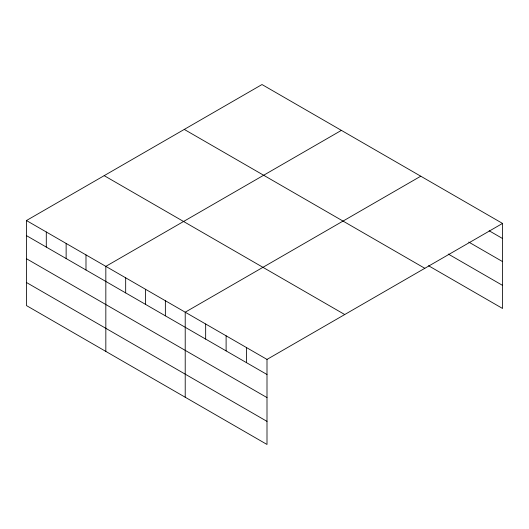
<?xml version="1.0" encoding="UTF-8"?>
<svg xmlns="http://www.w3.org/2000/svg" width="529" height="529" viewBox="0 0 529 529"><rect width="100%" height="100%" fill="white"/><g stroke="black" fill="none" stroke-linecap="round" stroke-linejoin="round"><path stroke-width="0.79" d="M26.45 220.533L267 359.416L267 444.459L26.45 305.577L26.45 220.533L262 84.541L502.55 223.423L502.55 308.467L428.516 265.723M341.384 130.372L105.833 266.365L105.833 351.408M420.76 176.203L185.216 312.196L185.216 397.239M267 359.416L502.55 223.423M489.153 230.776L502.55 238.513M468.707 242.057L502.55 261.597M448.261 254.039L502.55 285.382M184.271 129.42L424.82 268.302M104.18 175.654L344.729 314.537M26.45 235.623L267 374.506M26.45 258.707L267 397.59M26.45 282.493L267 421.375M246.554 347.613L246.554 362.702M226.108 335.803L226.108 350.899M205.662 323.999L205.662 339.089M165.365 300.737L165.365 315.826M145.521 289.284L145.521 304.373M125.677 277.824L125.677 292.914M85.989 254.905L85.989 269.995M66.138 243.452L66.138 258.542M46.294 231.993L46.294 247.083"/></g></svg>
